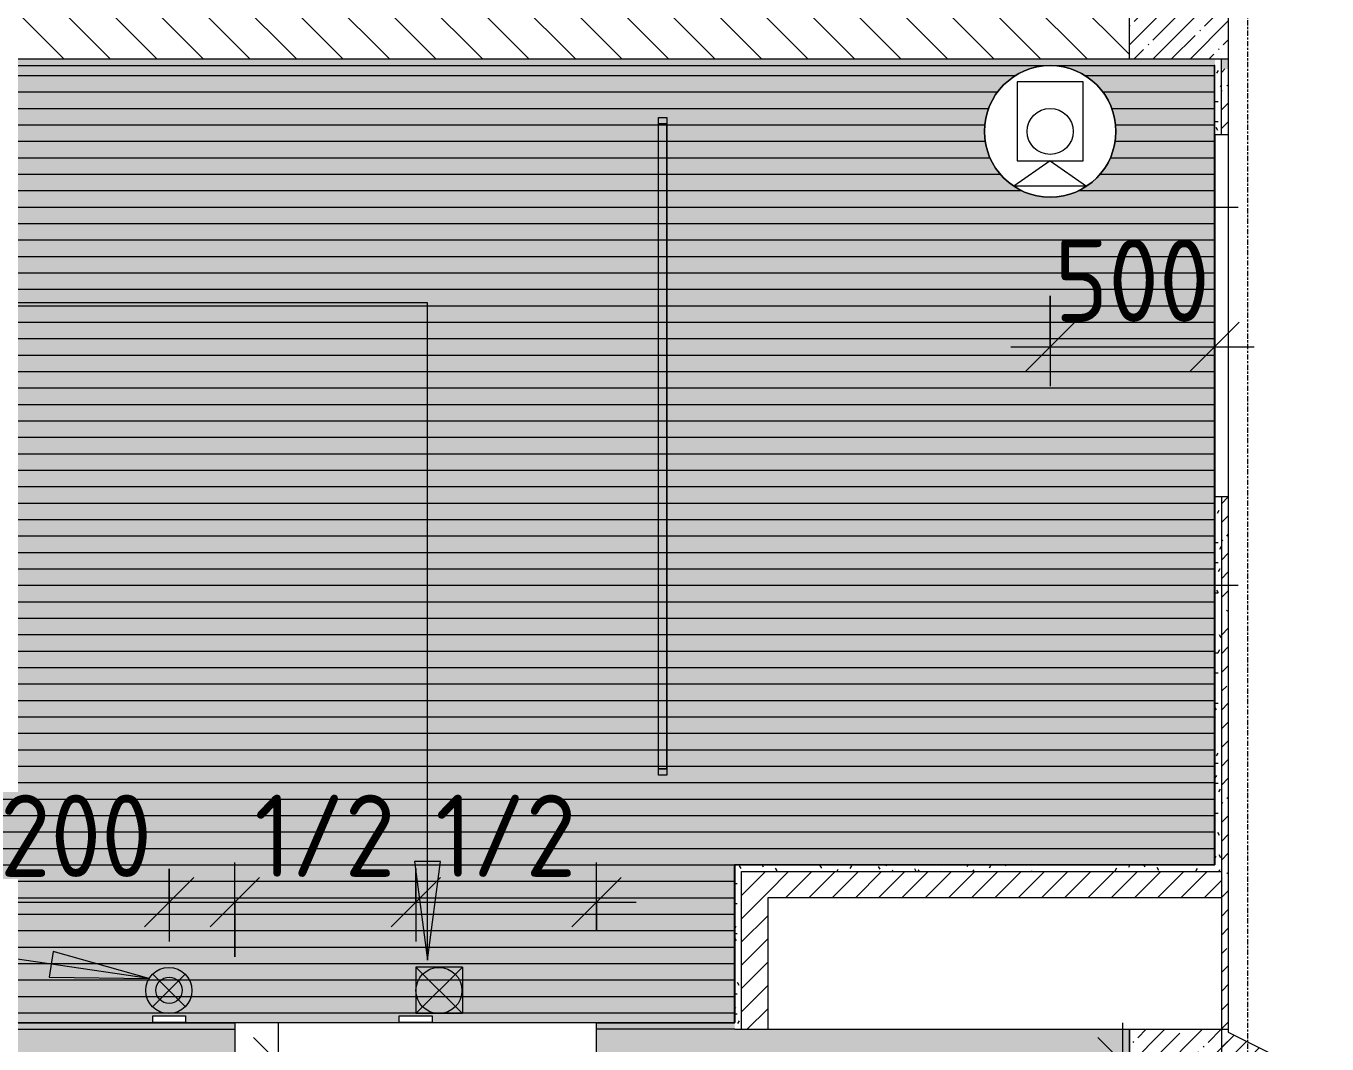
# Model space of a CAD drawing. Header units: millimetres. Extents: x 34897 to 231692, y -8553 to 29000.
# Drawn here: x 80845 to 84801, y 15605 to 18701 of the extents above; entities that cross this region are included whole.
import ezdxf

# ---------------------------------------------------------------- set-up
doc = ezdxf.new("R2010")
doc.units = ezdxf.units.MM
doc.linetypes.add('Осевая', pattern=[31.75, 6.35, -4.7625, 15.875, -4.7625])
for name, color, linetype, lineweight in [('A-ANNO-DIMS', 7, 'Continuous', 9), ('A-ANNO-DIMS-100', 7, 'Continuous', 9), ('A-CLNG-PATT', 7, 'Continuous', 9), ('A-DETL-GENF', 7, 'Continuous', 9), ('A-WALL', 7, 'Continuous', 9), ('I-WALL', 7, 'Continuous', 9), ('S-COLS', 7, 'Continuous', 9), ('Оси', 7, 'Continuous', 9), ('Оси-2', 7, 'Осевая', 9)]:
    doc.layers.add(name, color=color, linetype=linetype, lineweight=lineweight)
for name, color, linetype, lineweight, true_color in [('A-CLNG-1', 7, 'Continuous', 9, 0xeaeaea), ('A-WALL-1', 7, 'Continuous', 9, 0x3c3c3c), ('A-WALL-FNSH-1', 7, 'Continuous', 9, 0x3c3c3c), ('E-LITE-EQPM-1', 7, 'Continuous', 9, 0xff8080), ('G-ANNO-TEXT-1', 7, 'Continuous', 9, 0x3c3c3c), ('I-WALL-1', 7, 'Continuous', 9, 0x535353), ('Q-SPCQ-3', 7, 'Continuous', 9, 0x008040), ('S-COLS-1', 9, 'Continuous', 9, 0x808080), ('S-COLS-2', 7, 'Continuous', 9, 0x3c3c3c)]:
    doc.layers.add(name, color=color, linetype=linetype, lineweight=lineweight, true_color=true_color)
doc.layers.add('A-CLNG-PATT-1', color=7, linetype='Continuous', lineweight=9, transparency=1)
doc.styles.add('ISOCPEUR', font='isocpeur.ttf', dxfattribs={"width": 0.9, "height": 250})
doc.dimstyles.new('ISO-2_5_0_9К_БОЛЬШОЙ', dxfattribs={"dimscale": 304.8, "dimtxt": 248.995294, "dimasz": 0.492126, "dimexe": 0.393701, "dimexo": 0.984252, "dimgap": 0, "dimtad": 1, "dimdec": 0, "dimrnd": 10, "dimzin": 0, "dimdsep": 46, "dimtxsty": 'ISOCPEUR', "dimblk1": 'OBLIQUE', "dimblk2": 'OBLIQUE', "dimsah": 1, "dimcen": 0.09, "dimdle": 0.393701, "dimazin": 0, "dimtfac": 1, "dimtdec": 4, "dimtix": 1, "dimtmove": 0, "dimatfit": 3, "dimfxl": 1, "dimtvp": 1, "dimtolj": 1, "dimtzin": 0, "dimarcsym": 2})
doc.dimstyles.new('ISO-2_5_0_9К_БОЛЬШОЙ_1', dxfattribs={"dimscale": 304.8, "dimtxt": 248.995294, "dimasz": 0.492126, "dimexe": 0.393701, "dimexo": 0.984252, "dimgap": 0, "dimtad": 1, "dimdec": 0, "dimrnd": 10, "dimzin": 0, "dimdsep": 46, "dimtxsty": 'ISOCPEUR', "dimblk1": 'OBLIQUE', "dimblk2": 'OBLIQUE', "dimsah": 1, "dimcen": 0.09, "dimdle": 0.393701, "dimazin": 0, "dimtfac": 1, "dimtdec": 4, "dimtix": 1, "dimtmove": 1, "dimatfit": 3, "dimfxl": 1, "dimtvp": 1, "dimtolj": 1, "dimtzin": 0, "dimarcsym": 2})
pattern_1 = [(45, (0, 0), (-57.02463, 57.02463), []), (45, (57.025, 0), (-57.02463, 57.02463), [100.806, -20.161, 3.353, -16.808])]
pattern_2 = [(45, (0, 0), (-35.35534, 35.35534), [])]
pattern_3 = [(0, (0, 0), (121.92, 30.48), [10.058, -81.382, 10.058, -81.382, -487.68]), (0, (0, 0), (121.92, 30.48), [-182.88, 10.058, -172.822, 10.058, -81.382, -213.36]), (0, (0, 0), (121.92, 30.48), [-457.2, 10.058, -50.902, 10.058, -142.342]), (120, (45.72, 15.24), (-87.356454, 90.345817), [10.058, -81.382, 10.058, -81.382, -487.68]), (120, (45.72, 15.24), (-87.356454, 90.345817), [-182.88, 10.058, -172.822, 10.058, -81.382, -213.36]), (120, (45.72, 15.24), (-87.356454, 90.345817), [-457.2, 10.058, -50.902, 10.058, -142.342]), (240, (60.96, 76.2), (-34.563546, -120.825817), [10.058, -81.382, 10.058, -81.382, -487.68]), (240, (60.96, 76.2), (-34.563546, -120.825817), [-182.88, 10.058, -172.822, 10.058, -81.382, -213.36]), (240, (60.96, 76.2), (-34.563546, -120.825817), [-457.2, 10.058, -50.902, 10.058, -142.342])]

# ---------------------------------------------------------------- blocks, each defined once
blk = doc.blocks.new('BSC_Колонна _Прямоугольная - 500х500-V33-Сводный план потолков 2 этажа в осях 12-23')
at = {"layer": 'S-COLS-1'}
h = blk.add_hatch(dxfattribs=at)
h.set_pattern_fill('FP_42', color=256, style=0, pattern_type=2)
h.set_pattern_definition([(45, (-84450, -18850), (-57.02463, 57.02463), []), (45, (-84392.975, -18850), (-57.02463, 57.02463), [100.806, -20.161, 3.353, -16.808])])
h.paths.add_polyline_path([(-250, -250), (50.7, -250), (50.7, 250), (-250, 250), (-250, -49.4)])
at = {"layer": 'S-COLS-2'}
for p, q in [((-250, 250), (50.7, 250)), ((-250, -250), (-250, 250)), ((50.7, -250), (-250, -250))]:
    blk.add_line(p, q, dxfattribs=at)
blk = doc.blocks.new('Downlight - Strip - 2000 мм-27655400-Сводный план потолков 2 этажа в осях 12-23')
at = {"layer": 'E-LITE-EQPM-1'}
for p, q in [((-1000, -231.3), (-1000, -205.9)), ((-1000, -205.9), (-980.9, -205.9)), ((-980.9, -231.3), (-1000, -231.3)), ((-980.9, -231.3), (-980.9, -205.9)), ((-980.9, -205.9), (981, -205.9)), ((-980.9, -205.9), (-980.9, -231.3)), ((-980.9, -231.3), (-980.9, -205.9)), ((-980.9, -205.9), (-980.9, -231.3)), ((-980.9, -205.9), (981, -205.9)), ((-980.9, -205.9), (981, -205.9)), ((981, -231.3), (-980.9, -231.3)), ((981, -231.3), (-980.9, -231.3)), ((-980.9, -231.3), (981, -231.3)), ((981, -205.9), (981, -231.3)), ((981, -231.3), (981, -205.9)), ((981, -205.9), (1000, -205.9)), ((981, -231.3), (981, -205.9)), ((981, -205.9), (981, -231.3)), ((1000, -231.3), (981, -231.3)), ((1000, -205.9), (1000, -231.3))]:
    blk.add_line(p, q, dxfattribs=at)
blk = doc.blocks.new('Видеокамера - Желтый-29490382-Сводный план потолков 2 этажа в осях 12-23')
at = {"layer": 'Q-SPCQ-3'}
for p, q in [((89, 100), (-151, 100)), ((-151, 100), (-151, -100)), ((89, 0), (166.6, 110.7)), ((89, -100), (89, 100)), ((166.6, 110.7), (166.6, -110.7)), ((89, 0), (166.6, -110.7)), ((-151, -100), (89, -100))]:
    blk.add_line(p, q, dxfattribs=at)
for radius in [200, 70]:
    blk.add_circle((0, 0), radius, dxfattribs=at)
for start, end in [(0, 180), (180, 360)]:
    blk.add_arc((0, 0), 200, start, end, dxfattribs=at)
blk = doc.blocks.new('оповещатель охранно-звуковойrfa - Сигнальная лампа-29714515-Сводный план потолков 2 этажа в осях 12-23')
at = {"layer": 'Q-SPCQ-3'}
for p, q in [((267.1, 168.9), (125.4, 27.2)), ((267.1, 168.8), (125.4, 168.8)), ((125.4, 168.8), (125.4, 27.2)), ((125.4, 168.8), (267.1, 27.2)), ((267.1, 168.9), (267.1, 27.2)), ((75, 0.5), (75, 20.5)), ((75, 20.5), (175, 20.5)), ((175, 0.5), (75, 0.5)), ((267.1, 27.2), (125.4, 27.2)), ((175, 20.5), (175, 0.5))]:
    blk.add_line(p, q, dxfattribs=at)
blk.add_circle((195.4, 97.5), 70, dxfattribs=at)
blk = doc.blocks.new('Проводная кнопка сброса GC-0421W1 - Кнопка выхода 2-29715370-Сводный план потолков 2 этажа в осях 12-23')
at = {"layer": 'Q-SPCQ-3'}
for p, q in [((173.8, 146.8), (74.8, 47.8)), ((75.4, 147.7), (174.3, 48.7)), ((75, 0.5), (75, 20.5)), ((75, 20.5), (175, 20.5)), ((175, 0.5), (75, 0.5)), ((175, 20.5), (175, 0.5))]:
    blk.add_line(p, q, dxfattribs=at)
for centre, radius in [((124.2, 97.5), 70), ((124.9, 98.2), 40)]:
    blk.add_circle(centre, radius, dxfattribs=at)
blk = doc.blocks.new('DET_L_Линия разрыва - М100-30654842-Сводный план потолков 2 этажа в осях 12-23')
at = {"layer": 'A-DETL-GENF'}
for p, q in [((12339.9, 0), (12189.9, -300)), ((24079.7, 0), (12339.9, 0))]:
    blk.add_line(p, q, dxfattribs=at)
blk = doc.blocks.new('DIMBLOCK36-Сводный план потолков 2 этажа в осях 12-23')
at = {"layer": 'A-ANNO-DIMS-100'}
for p, q in [((83959, 17880), (83959, 17605.3)), ((83959, 17725.3), (83959, 17880)), ((84459, 17531.4), (84459, 17845.3)), ((83839, 17725.3), (84579, 17725.3)), ((84459, 17725.3), (84459, 17531.4))]:
    blk.add_line(p, q, dxfattribs=at)
at = {"layer": 'A-ANNO-DIMS-100', "lineweight": 20}
for p, q in [((83959, 17725.3), (84034, 17800.3)), ((84459, 17725.3), (84534, 17800.3)), ((83959, 17725.3), (83884, 17650.3)), ((84459, 17725.3), (84384, 17650.3))]:
    blk.add_line(p, q, dxfattribs=at)
at = {"layer": 'A-ANNO-DIMS-100', "color": 0, "insert": (83972, 18051.9), "char_height": 250, "width": 568.858, "attachment_point": 1, "line_spacing_factor": 1.149209, "style": 'ISOCPEUR'}
blk.add_mtext('500', dxfattribs=at)
blk = doc.blocks.new('_Oblique')
at = {"color": 0, "linetype": 'ByBlock', "lineweight": -2}
blk.add_line((-0.5, -0.5), (0.5, 0.5), dxfattribs=at)
blk = doc.blocks.new('DIMBLOCK47-Сводный план потолков 2 этажа в осях 12-23')
at = {"layer": 'A-ANNO-DIMS-100'}
for p, q in [((81480, 15950), (81480, 16156.9)), ((81280, 16138), (81280, 15916.9)), ((81280, 16036.9), (81280, 16138)), ((80765.7, 16036.9), (81339.7, 16036.9)), ((81160, 16036.9), (81600, 16036.9)), ((81339.7, 16036.9), (81380, 16036.9)), ((81480, 16036.9), (81480, 15950))]:
    blk.add_line(p, q, dxfattribs=at)
at = {"layer": 'A-ANNO-DIMS-100', "lineweight": 20}
for p, q in [((81280, 16036.9), (81355, 16111.9)), ((81480, 16036.9), (81555, 16111.9)), ((81280, 16036.9), (81205, 15961.9)), ((81480, 16036.9), (81405, 15961.9))]:
    blk.add_line(p, q, dxfattribs=at)
at = {"layer": 'A-ANNO-DIMS-100', "color": 0, "insert": (80765.7, 16363.5), "char_height": 250, "width": 568.858, "attachment_point": 1, "line_spacing_factor": 1.149209, "style": 'ISOCPEUR'}
blk.add_mtext('200', dxfattribs=at)
blk = doc.blocks.new('DIMBLOCK48-Сводный план потолков 2 этажа в осях 12-23')
at = {"layer": 'A-ANNO-DIMS-100'}
for p, q in [((81480, 15870), (81480, 16156.9)), ((82030, 16139.4), (82030, 15916.9)), ((82030, 16036.9), (82030, 16139.4)), ((81360, 16036.9), (82030, 16036.9)), ((81480, 16036.9), (81480, 15870))]:
    blk.add_line(p, q, dxfattribs=at)
at = {"layer": 'A-ANNO-DIMS-100', "lineweight": 20}
for p, q in [((81480, 16036.9), (81555, 16111.9)), ((82030, 16036.9), (82105, 16111.9)), ((81480, 16036.9), (81405, 15961.9)), ((82030, 16036.9), (81955, 15961.9))]:
    blk.add_line(p, q, dxfattribs=at)
at = {"layer": 'A-ANNO-DIMS-100', "color": 0, "insert": (81539.5, 16363.5), "char_height": 250, "width": 517.144, "attachment_point": 1, "line_spacing_factor": 1.149209, "style": 'ISOCPEUR'}
blk.add_mtext('1/2', dxfattribs=at)
blk = doc.blocks.new('DIMBLOCK49-Сводный план потолков 2 этажа в осях 12-23')
at = {"layer": 'A-ANNO-DIMS-100'}
for p, q in [((82580, 15950), (82580, 16156.9)), ((82030, 16139.4), (82030, 15916.9)), ((82030, 16036.9), (82030, 16139.4)), ((82030, 16036.9), (82700, 16036.9)), ((82580, 16036.9), (82580, 15950))]:
    blk.add_line(p, q, dxfattribs=at)
at = {"layer": 'A-ANNO-DIMS-100', "lineweight": 20}
for p, q in [((82030, 16036.9), (82105, 16111.9)), ((82580, 16036.9), (82655, 16111.9)), ((82030, 16036.9), (81955, 15961.9)), ((82580, 16036.9), (82505, 15961.9))]:
    blk.add_line(p, q, dxfattribs=at)
at = {"layer": 'A-ANNO-DIMS-100', "color": 0, "insert": (82089.5, 16363.5), "char_height": 250, "width": 517.144, "attachment_point": 1, "line_spacing_factor": 1.149209, "style": 'ISOCPEUR'}
blk.add_mtext('1/2', dxfattribs=at)
blk = doc.blocks.new('DIMBLOCK50-Сводный план потолков 2 этажа в осях 12-23')
at = {"layer": 'A-ANNO-DIMS-100'}
for p, q in [((81611.3, 15670), (81611.3, 15350)), ((81417.4, 15550), (81731.3, 15550)), ((81611.3, 15550), (81417.4, 15550)), ((82222.7, 15449.4), (81611.3, 15450)), ((82222.7, 14875.4), (82222.7, 15449.4)), ((81475.1, 15350), (81731.3, 15350)), ((81611.3, 15350), (81475.1, 15350))]:
    blk.add_line(p, q, dxfattribs=at)
at = {"layer": 'A-ANNO-DIMS-100', "lineweight": 20}
for p, q in [((81611.3, 15550), (81536.3, 15625)), ((81611.3, 15550), (81686.3, 15475)), ((81611.3, 15350), (81536.3, 15425)), ((81611.3, 15350), (81686.3, 15275))]:
    blk.add_line(p, q, dxfattribs=at)
at = {"layer": 'A-ANNO-DIMS-100', "color": 0, "insert": (81896.1, 14875.4), "char_height": 250, "width": 568.858, "attachment_point": 1, "rotation": 90, "line_spacing_factor": 1.149209, "style": 'ISOCPEUR'}
blk.add_mtext('200', dxfattribs=at)
blk = doc.blocks.new('DIMBLOCK91-Сводный план потолков 2 этажа в осях 12-23')
at = {"layer": 'A-ANNO-DIMS-100'}
for p, q in [((84178.5, 15670), (84178.5, 13931)), ((83984.6, 15550), (84298.5, 15550)), ((84178.5, 15550), (83984.6, 15550)), ((83984.6, 13931), (84298.5, 13931)), ((84178.5, 13931), (83984.6, 13931))]:
    blk.add_line(p, q, dxfattribs=at)
at = {"layer": 'A-ANNO-DIMS-100', "lineweight": 20}
for p, q in [((84178.5, 15550), (84103.5, 15625)), ((84178.5, 15550), (84253.5, 15475)), ((84178.5, 13931), (84103.5, 14006)), ((84178.5, 13931), (84253.5, 13856))]:
    blk.add_line(p, q, dxfattribs=at)
at = {"layer": 'A-ANNO-DIMS-100', "color": 0, "insert": (83851.9, 14525), "char_height": 250, "width": 517.144, "attachment_point": 1, "rotation": 90, "line_spacing_factor": 1.149209, "style": 'ISOCPEUR'}
blk.add_mtext('1/2', dxfattribs=at)

msp = doc.modelspace()

# ---------------------------------------------------------------- hatches: boundary and pattern name
at = {"layer": 'A-CLNG-PATT'}
h = msp.add_hatch(dxfattribs=at)
h.set_pattern_fill('FP_52', color=256, style=0, pattern_type=2)
h.set_pattern_definition([(0, (75620, 15250), (0, -50), [])])
h.paths.add_polyline_path([(75459, 11921), (75459, 15129), (73519, 15129), (73519, 15671), (77230, 15671), (77230, 15691), (77330, 15691), (77330, 15671), (77980, 15671), (77980, 15691), (78080, 15691), (78080, 15671), (81230, 15671), (81230, 15691), (81330, 15691), (81330, 15671), (81980, 15671), (81980, 15691), (82080, 15691), (82080, 15671), (82999, 15671), (82999, 16151), (84459, 16151), (84459, 18579), (83967.2, 18579), (84006.9, 18574.2), (84051.9, 18557.1), (84091.6, 18529.7), (84125.3, 18490.3), (84146, 18450.9), (84157.5, 18404.1), (84157.5, 18355.9), (84146, 18309.1), (84123.6, 18266.4), (84091.6, 18230.3), (84051.9, 18202.9), (84006.9, 18185.8), (83959, 18180), (83911.1, 18185.8), (83866.1, 18202.9), (83826.4, 18230.3), (83794.4, 18266.4), (83772, 18309.1), (83760.5, 18355.9), (83760.5, 18404.1), (83772, 18450.9), (83794.4, 18493.6), (83826.4, 18529.7), (83866.1, 18557.1), (83911.1, 18574.2), (83950.8, 18579), (67288.2, 18579), (67327.9, 18574.2), (67372.9, 18557.1), (67412.6, 18529.7), (67444.6, 18493.6), (67467, 18450.9), (67478.5, 18404.1), (67478.5, 18355.9), (67467, 18309.1), (67444.6, 18266.4), (67412.6, 18230.3), (67372.9, 18202.9), (67327.9, 18185.8), (67280, 18180), (67232.1, 18185.8), (67187.1, 18202.9), (67147.4, 18230.3), (67115.4, 18266.4), (67093, 18309.1), (67081.5, 18360.7), (67081.5, 18404.1), (67093, 18450.9), (67115.4, 18493.6), (67147.4, 18529.7), (67187.1, 18557.1), (67232.1, 18574.2), (67271.8, 18579), (66781, 18579), (66781, 13621), (68666, 13621), (68666, 11921), (68744, 11921), (68744, 11940), (70234, 11940), (70234, 11921), (70289, 11921), (70289, 12221), (70831, 12221), (70831, 11940), (73520, 11940), (73520, 11921), (74622.4, 11921)])
h.paths.add_polyline_path([(70309, 15149), (70309, 15651), (70811, 15651), (70811, 15149)])
at = {"layer": 'A-CLNG-PATT-1'}
h = msp.add_hatch(color=256, dxfattribs=at)
h.paths.add_polyline_path([(75459, 11921), (75459, 15129), (73519, 15129), (73519, 15671), (77230, 15671), (77230, 15691), (77330, 15691), (77330, 15671), (77980, 15671), (77980, 15691), (78080, 15691), (78080, 15671), (81230, 15671), (81230, 15691), (81330, 15691), (81330, 15671), (81980, 15671), (81980, 15691), (82080, 15691), (82080, 15671), (82999, 15671), (82999, 16151), (84459, 16151), (84459, 18579), (83967.2, 18579), (84006.9, 18574.2), (84051.9, 18557.1), (84091.6, 18529.7), (84125.3, 18490.3), (84146, 18450.9), (84157.5, 18404.1), (84157.5, 18355.9), (84146, 18309.1), (84123.6, 18266.4), (84091.6, 18230.3), (84051.9, 18202.9), (84006.9, 18185.8), (83959, 18180), (83911.1, 18185.8), (83866.1, 18202.9), (83826.4, 18230.3), (83794.4, 18266.4), (83772, 18309.1), (83760.5, 18355.9), (83760.5, 18404.1), (83772, 18450.9), (83794.4, 18493.6), (83826.4, 18529.7), (83866.1, 18557.1), (83911.1, 18574.2), (83950.8, 18579), (67288.2, 18579), (67327.9, 18574.2), (67372.9, 18557.1), (67412.6, 18529.7), (67444.6, 18493.6), (67467, 18450.9), (67478.5, 18404.1), (67478.5, 18355.9), (67467, 18309.1), (67444.6, 18266.4), (67412.6, 18230.3), (67372.9, 18202.9), (67327.9, 18185.8), (67280, 18180), (67232.1, 18185.8), (67187.1, 18202.9), (67147.4, 18230.3), (67115.4, 18266.4), (67093, 18309.1), (67081.5, 18360.7), (67081.5, 18404.1), (67093, 18450.9), (67115.4, 18493.6), (67147.4, 18529.7), (67187.1, 18557.1), (67232.1, 18574.2), (67271.8, 18579), (66781, 18579), (66781, 13621), (68666, 13621), (68666, 11921), (68744, 11921), (68744, 11940), (70234, 11940), (70234, 11921), (70289, 11921), (70289, 12221), (70831, 12221), (70831, 11940), (73520, 11940), (73520, 11921), (74622.4, 11921)])
h.paths.add_polyline_path([(70309, 15149), (70309, 15651), (70811, 15651), (70811, 15149)])
at = {"layer": 'G-ANNO-TEXT-1'}
for points in [[(82065.9, 15860.2), (82105.4, 16160.2), (82026.5, 16160.2)], [(81218, 15804.3), (80927, 15887.1), (80915.4, 15809)]]:
    msp.add_hatch(color=256, dxfattribs=at).paths.add_polyline_path(points)
at = {"layer": 'I-WALL'}
h = msp.add_hatch(dxfattribs=at)
h.set_pattern_fill('FP_17', color=256, style=0, pattern_type=2)
h.set_pattern_definition(pattern_1)
h.paths.add_polyline_path([(84480, 15330.6), (84700, 15440.6), (84700, 15530), (84480, 15530), (84480, 15490.9)])
h.paths.add_polyline_path([(84480, 18570), (84500.7, 18570), (84500.7, 18600), (84480, 18600)])
h.paths.add_polyline_path([(84500.7, 19100), (84500.7, 22700), (84480, 22700), (84480, 19100), (84488.5, 19100)])
h.paths.add_polyline_path([(84480, 23200), (84500.7, 23200), (84500.7, 26600), (84480, 26600), (84480, 24074.3)])
h = msp.add_hatch(dxfattribs=at)
h.set_pattern_fill('FP_19', color=256, style=0, pattern_type=2)
h.set_pattern_definition([(135, (0, 0), (-70.71068, -70.71068), [])])
h.paths.add_polyline_path([(84078, 18600), (84200, 18600), (84200, 18800), (80180, 18800), (80180, 18600), (83350.6, 18600)])
h.paths.add_polyline_path([(78580, 18600), (78580, 18800), (77340, 18800), (77340, 18600)])
h.paths.add_polyline_path([(76077.1, 18600), (76240, 18600), (76240, 18800), (74040, 18800), (74040, 18600)])
h.paths.add_polyline_path([(73540, 18600), (73540, 18800), (66760, 18800), (66760, 18600), (73167.7, 18600)])
h = msp.add_hatch(dxfattribs=at)
h.set_pattern_fill('FP_46', color=256, style=0, pattern_type=2)
h.set_pattern_definition(pattern_3)
h.paths.add_polyline_path([(84460, 18580), (84460, 18600), (80180, 18600), (80180, 18580), (84459, 18580)])
h.paths.add_polyline_path([(78986.5, 18580), (79080, 18580), (79080, 18600), (77340, 18600), (77340, 18580)])
h.paths.add_polyline_path([(76077.1, 18580), (76240, 18580), (76240, 18600), (66760, 18600), (66760, 18580), (73167.7, 18580)])
h = msp.add_hatch(dxfattribs=at)
h.set_pattern_fill('FP_46', color=256, style=0, pattern_type=2)
h.set_pattern_definition(pattern_3)
h.paths.add_polyline_path([(84480, 16150), (84480, 17270), (84460, 17270), (84460, 16150)])
h.paths.add_polyline_path([(84480, 18370), (84480, 18600), (84460, 18600), (84460, 18370)])
h = msp.add_hatch(dxfattribs=at)
h.set_pattern_fill('FP_17', color=256, style=0, pattern_type=2)
h.set_pattern_definition(pattern_1)
h.paths.add_polyline_path([(84480, 15530), (84700, 15530), (84700, 15541.2), (84500.7, 15640.9), (84500.7, 17270), (84480, 17270), (84480, 15640.9)])
h.paths.add_polyline_path([(84480, 18370), (84500.7, 18370), (84500.7, 18570), (84480, 18570)])
h = msp.add_hatch(dxfattribs=at)
h.set_pattern_fill('FP_46', color=256, style=0, pattern_type=2)
h.set_pattern_definition(pattern_3)
h.paths.add_polyline_path([(83000, 15650), (83020, 15650), (83020, 16150), (83000, 16150), (83000, 15670)])
h = msp.add_hatch(dxfattribs=at)
h.set_pattern_fill('FP_46', color=256, style=0, pattern_type=2)
h.set_pattern_definition(pattern_3)
h.paths.add_polyline_path([(84480, 16130), (84480, 16150), (83020, 16150), (83020, 16130), (83350.6, 16130)])
h = msp.add_hatch(dxfattribs=at)
h.set_pattern_fill('FP_22', color=256, style=0, pattern_type=2)
h.set_pattern_definition(pattern_2)
h.paths.add_polyline_path([(83020, 15650), (83100, 15650), (83100, 16130), (83020, 16130)])
h = msp.add_hatch(dxfattribs=at)
h.set_pattern_fill('FP_22', color=256, style=0, pattern_type=2)
h.set_pattern_definition(pattern_2)
h.paths.add_polyline_path([(84480, 16050), (84480, 16130), (83100, 16130), (83100, 16050), (83350.6, 16050)])
h = msp.add_hatch(dxfattribs=at)
h.set_pattern_fill('FP_46', color=256, style=0, pattern_type=2)
h.set_pattern_definition(pattern_3)
h.paths.add_polyline_path([(83000, 15650), (83000, 15670), (82580, 15670), (82580, 15650)])
h.paths.add_polyline_path([(81480, 15650), (81480, 15670), (78580, 15670), (78580, 15650), (81168.6, 15650)])
h.paths.add_polyline_path([(77480, 15650), (77480, 15670), (77124.8, 15670), (77124.8, 15650), (77168.1, 15650)])
h.paths.add_polyline_path([(75560, 15650), (76024.8, 15650), (76024.8, 15670), (73540, 15670), (73540, 15650), (74622.4, 15650)])
h = msp.add_hatch(dxfattribs=at)
h.set_pattern_fill('FP_25', color=256, style=0, pattern_type=2)
h.set_pattern_definition([(135, (0, 0), (-75.43415, -75.43415), [106.68, -17.78, 3.556, -17.78]), (135, (0, 75.39), (-75.43415, -75.43415), []), (50, (0, 0), (127.52922, -11.15758), [13.335, -146.685]), (355, (0, 0), (-24.66966, 133.74002), [10.668, -117.348]), (100.451, (10.63, -0.93), (102.85973, 122.58178), [11.333, -124.663]), (46.184, (0, 35.56), (189.75516, -29.43036), [20.002, -220.027]), (96.636, (15.81, 33.1), (166.1822, 173.1996), [17, -186.995]), (351.184, (0, 35.56), (166.18393, 173.19757), [16.002, -176.022]), (21, (17.78, 26.67), (106.13027, -71.58603), [13.335, -146.685]), (326, (17.78, 26.67), (43.26188, 128.93175), [10.668, -117.348]), (71.451, (26.62, 20.7), (149.39198, 57.34505), [11.333, -124.663]), (37.5, (0, 0), (2.162228, 59.188357), [3.353, -112.573, 3.353, -115.773, -117.792]), (37.5, (0, 0), (2.162228, 59.188357), [-235.052, 3.353, -114.44]), (7.5, (0, 0), (46.773857, 70.126152), [3.353, -64.567, 3.353, -109.906, -44.894]), (7.5, (0, 0), (46.773857, 70.126152), [-181.178, 3.353, -41.542]), (327.5, (-39.65, 0), (94.91367, -4.010093), [3.353, -41.097, 3.353, -135.331, -184.023]), (327.5, (-39.65, 0), (94.91367, -4.010093), [-183.134, 3.353, -180.67]), (317.5, (-57.43, 0), (103.69057, 17.79882), [3.353, -54.432, 3.353, -88.748, -130.683]), (317.5, (-57.43, 0), (103.69057, 17.79882), [-149.885, 3.353, -127.33])])
h.paths.add_polyline_path([(84180, 15570), (84200, 15570), (84200, 15650), (82580, 15650), (82580, 15570), (83350.6, 15570)])
h.paths.add_polyline_path([(81480, 15570), (81480, 15650), (79080, 15650), (79080, 15570), (81168.6, 15570)])
h.paths.add_polyline_path([(77124.8, 15570), (77480, 15570), (77480, 15650), (77124.8, 15650)])
h.paths.add_polyline_path([(76024.8, 15570), (76024.8, 15650), (75560, 15650), (75560, 15570)])
at = {"layer": 'S-COLS-1'}
h = msp.add_hatch(dxfattribs=at)
h.set_pattern_fill('FP_17', color=256, style=0, pattern_type=2)
h.set_pattern_definition(pattern_1)
h.paths.add_polyline_path([(84200.7, 15150), (84282.5, 15150), (84200.7, 15190.9), (84700, 15440.6), (84700, 15541.2), (84500.7, 15640.9), (84500.7, 15650), (84200, 15650), (84200, 15150)])

# ---------------------------------------------------------------- linework, layer by layer
at = {"layer": 'A-CLNG-1'}
for p, q in [((83950.8, 18579), (67288.2, 18579)), ((84459, 18579), (83967.2, 18579)), ((84459, 16151), (84459, 18579)), ((78080, 15671), (81230, 15671)), ((81330, 15671), (81980, 15671)), ((82080, 15671), (82999, 15671))]:
    msp.add_line(p, q, dxfattribs=at)
at = {"layer": 'A-WALL'}
for p, q in [((84200, 18600), (80180, 18600)), ((84480, 18370), (84480, 18600)), ((84460, 18370), (84460, 18580)), ((84460, 17270), (84460, 16150)), ((84480, 17270), (84480, 15330.6)), ((79080, 15650), (81480, 15650)), ((83000, 15650), (82580, 15650))]:
    msp.add_line(p, q, dxfattribs=at)
at = {"layer": 'A-WALL-1'}
for p, q in [((84460, 18580), (84459, 18580)), ((84500.7, 18370), (84460, 18370)), ((84460, 17270), (84500.7, 17270)), ((83000, 16150), (84460, 16150)), ((83020, 15650), (83020, 16130)), ((83020, 16130), (84480, 16130)), ((83100, 16050), (83100, 15650)), ((84480, 16050), (83100, 16050)), ((78580, 15670), (81480, 15670)), ((81480, 15670), (81480, 15550)), ((82580, 15550), (82580, 15670)), ((82580, 15670), (83000, 15670)), ((83000, 15670), (83000, 15671)), ((83000, 15650), (84200, 15650)), ((84200, 15650), (84200, 15150))]:
    msp.add_line(p, q, dxfattribs=at)
at = {"layer": 'A-WALL-FNSH-1'}
for p, q in [((80180, 18580), (84459, 18580)), ((83967.2, 18579), (83950.8, 18579)), ((84460, 18370), (84459, 18370)), ((84459, 17270), (84460, 17270)), ((82999, 15671), (82999, 16151)), ((82999, 16151), (84459, 16151)), ((83000, 16150), (83000, 15671)), ((81480, 15671), (81480, 15670)), ((82580, 15670), (82580, 15671))]:
    msp.add_line(p, q, dxfattribs=at)
at = {"layer": 'G-ANNO-TEXT-1'}
for p, q in [((82065.9, 17859), (77362.8, 17859)), ((82065.9, 15860.2), (82065.9, 17859)), ((82105.4, 16160.2), (82026.5, 16160.2)), ((82026.5, 16160.2), (82065.9, 15860.2)), ((82065.9, 15860.2), (82105.4, 16160.2)), ((81218, 15804.3), (80770.3, 15870.3)), ((80927, 15887.1), (80915.4, 15809)), ((81218, 15804.3), (80927, 15887.1)), ((80915.4, 15809), (81218, 15804.3))]:
    msp.add_line(p, q, dxfattribs=at)
at = {"layer": 'I-WALL-1'}
for p, q in [((84460, 18370), (84460, 17270)), ((82580, 15670), (81480, 15670)), ((82080, 15671), (81980, 15671))]:
    msp.add_line(p, q, dxfattribs=at)
at = {"layer": 'S-COLS-2'}
for p, q in [((84200, 15150), (84200, 15650)), ((84200, 15650), (84500.7, 15650))]:
    msp.add_line(p, q, dxfattribs=at)
at = {"layer": 'Оси'}
for p, q in [((82030.3, 18150), (84530.3, 18150)), ((82030.3, 17000), (84530.3, 17000))]:
    msp.add_line(p, q, dxfattribs=at)
at = {"layer": 'Оси-2'}
for p, q in [((84560, 593.7), (84560, 19415.1)), ((38196.8, 18150), (82030.3, 18150)), ((38196.8, 17000), (82030.3, 17000))]:
    msp.add_line(p, q, dxfattribs=at)

# ---------------------------------------------------------------- block references
at = {"layer": 'A-DETL-GENF', "rotation": 90.00000000000031}
msp.add_blockref('DET_L_Линия разрыва - М100-30654842-Сводный план потолков 2 этажа в осях 12-23', (84500.7, 3301.1), dxfattribs=at)
at = {"layer": 'E-LITE-EQPM-1', "rotation": 89.9999999999999}
msp.add_blockref('Downlight - Strip - 2000 мм-27655400-Сводный план потолков 2 этажа в осях 12-23', (82562.4, 17422.5), dxfattribs=at)
at = {"layer": 'Q-SPCQ-3', "rotation": 269.9999999999994}
msp.add_blockref('Видеокамера - Желтый-29490382-Сводный план потолков 2 этажа в осях 12-23', (83959, 18380), dxfattribs=at)
at = {"layer": 'Q-SPCQ-3'}
for name, p in [('Проводная кнопка сброса GC-0421W1 - Кнопка выхода 2-29715370-Сводный план потолков 2 этажа в осях 12-23', (81155, 15670.5)), ('оповещатель охранно-звуковойrfa - Сигнальная лампа-29714515-Сводный план потолков 2 этажа в осях 12-23', (81905, 15670.5))]:
    msp.add_blockref(name, p, dxfattribs=at)
at = {"layer": 'S-COLS'}
msp.add_blockref('BSC_Колонна _Прямоугольная - 500х500-V33-Сводный план потолков 2 этажа в осях 12-23', (84450, 18850), dxfattribs=at)

# ---------------------------------------------------------------- dimensions: what is measured, and where the dimension line sits
at = {"layer": 'A-ANNO-DIMS'}
dim = msp.add_linear_dim(base=(84459, 17725.3), p1=(83959, 18180), p2=(84459, 17831.4), dimstyle='ISO-2_5_0_9К_БОЛЬШОЙ', override={"dimpost": '<>', "dimfxl": 609.536988}, dxfattribs=at)
dim.commit()
dim.dimension.update_dxf_attribs({"geometry": 'DIMBLOCK36-Сводный план потолков 2 этажа в осях 12-23', "text_midpoint": (84209, 17850.3)})
dim = msp.add_linear_dim(base=(81480, 16036.9), p1=(81280, 15838), p2=(81480, 15650), dimstyle='ISO-2_5_0_9К_БОЛЬШОЙ_1', override={"dimpost": '<>', "dimfxl": 274.467968}, dxfattribs=at)
dim.commit()
dim.dimension.update_dxf_attribs({"geometry": 'DIMBLOCK47-Сводный план потолков 2 этажа в осях 12-23', "text_midpoint": (81050.1, 16196.8), "dimtype": 160})
for base, p1, p2, override, picture, middle in [((82030, 16036.9), (81480, 15570), (82030, 15839.4), {"dimpost": '<>', "dimfxl": 612.417194}, 'DIMBLOCK48-Сводный план потолков 2 этажа в осях 12-23', (81755, 16161.9)), ((82580, 16036.9), (82030, 15839.4), (82580, 15650), {"dimpost": '<>', "dimfxl": 581.684809}, 'DIMBLOCK49-Сводный план потолков 2 этажа в осях 12-23', (82305, 16161.9))]:
    dim = msp.add_linear_dim(base=base, p1=p1, p2=p2, text='1/2', dimstyle='ISO-2_5_0_9К_БОЛЬШОЙ', override=override, dxfattribs=at)
    dim.commit()
    dim.dimension.update_dxf_attribs({"geometry": picture, "text_midpoint": middle})
dim = msp.add_linear_dim(base=(81611.3, 15350), p1=(81717.4, 15550), p2=(81175.1, 15350), angle=90, dimstyle='ISO-2_5_0_9К_БОЛЬШОЙ_1', override={"dimpost": '<>', "dimfxl": 577.988635}, dxfattribs=at)
dim.commit()
dim.dimension.update_dxf_attribs({"geometry": 'DIMBLOCK50-Сводный план потолков 2 этажа в осях 12-23', "text_midpoint": (82062.8, 15159.8), "dimtype": 160, "text_rotation": 90})
dim = msp.add_linear_dim(base=(84178.5, 13931), p1=(84284.6, 15550), p2=(84284.6, 13931), angle=90, text='1/2', dimstyle='ISO-2_5_0_9К_БОЛЬШОЙ', override={"dimpost": '<>', "dimfxl": 1618.999927}, dxfattribs=at)
dim.commit()
dim.dimension.update_dxf_attribs({"geometry": 'DIMBLOCK91-Сводный план потолков 2 этажа в осях 12-23', "text_midpoint": (84053.5, 14740.5)})

doc.saveas('drawing.dxf')
